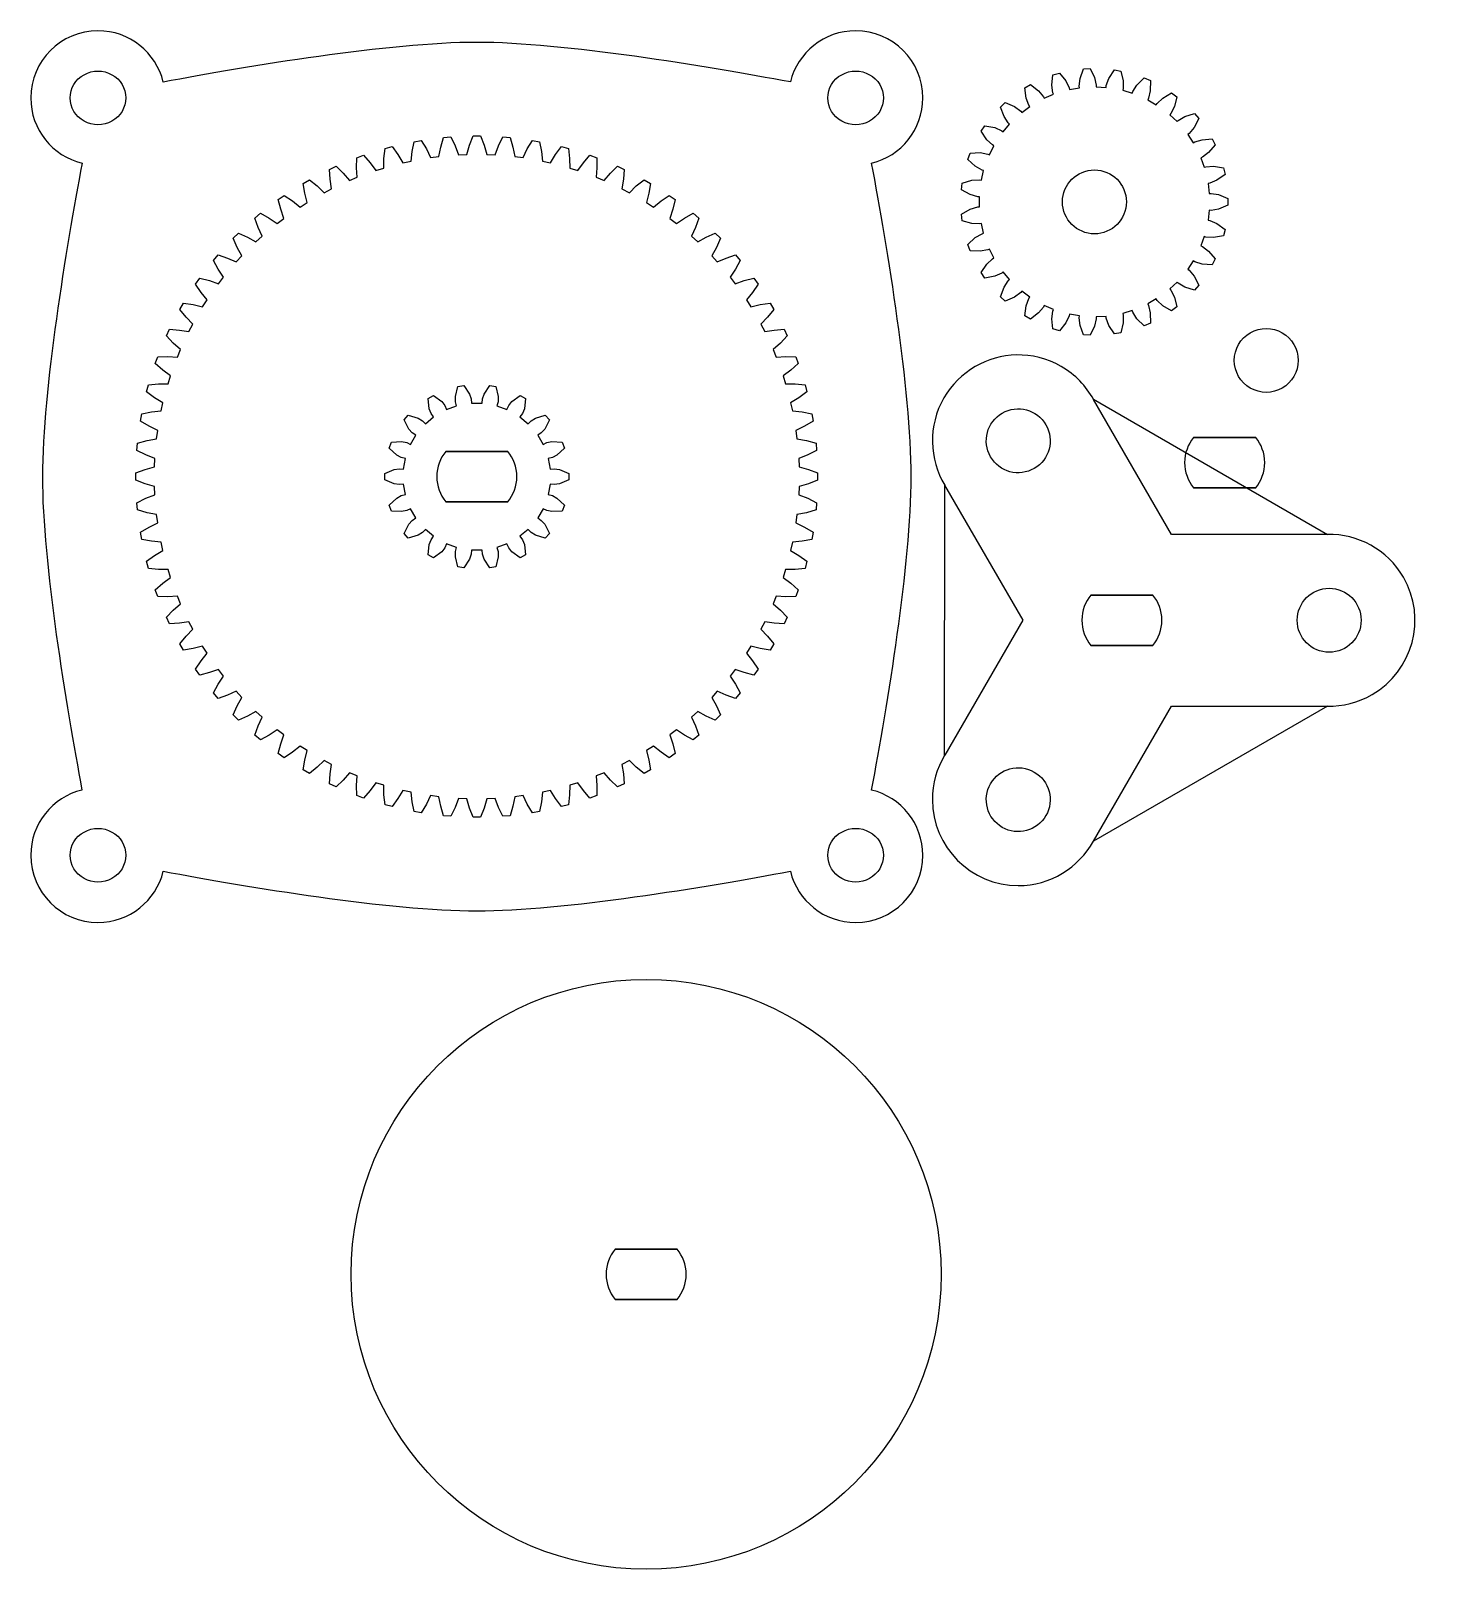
# Model space of a CAD drawing. Extents: x -3 to 117, y 130 to 262.
import ezdxf

# ---------------------------------------------------------------- set-up
doc = ezdxf.new("R2010")
doc.units = 0
doc.layers.add('Layer_1', color=7, linetype='CONTINUOUS')

msp = doc.modelspace()

# ---------------------------------------------------------------- linework, layer by layer
at = {"layer": 'Layer_1', "color": 7}
msp.add_lwpolyline([(2.972153, 262.039722), (2.972153, 262.039722)], dxfattribs=at)
for points in [[(98.339917, 248.071254), (98.48639, 248.081979), (99.138606, 247.970219), (99.943786, 247.637196), (99.943786, 247.062027), (99.138606, 246.729005), (98.48639, 246.617245), (98.339917, 246.62797), (98.240575, 245.778763), (98.385637, 245.755621), (98.994672, 245.496259), (99.701075, 244.986847), (99.56843, 244.427201), (98.708499, 244.28863), (98.047817, 244.330399), (97.907835, 244.374707), (97.615452, 243.571221), (97.751201, 243.515059), (98.284037, 243.122487), (98.853843, 242.463781), (98.59561, 241.949854), (97.72693, 242.013354), (97.093906, 242.206394), (96.967752, 242.281747), (96.497852, 241.567443), (96.61695, 241.481365), (97.044799, 240.97647), (97.44753, 240.204027), (97.077819, 239.763479), (96.247239, 240.025945), (95.675739, 240.359532), (95.570188, 240.461979), (94.948452, 239.875239), (95.044408, 239.764043), (95.34441, 239.174199), (95.558052, 238.329507), (95.096901, 237.986325), (94.349012, 238.433083), (93.869799, 238.889436), (93.790777, 239.013614), (93.050508, 238.586047), (93.118241, 238.455661), (93.274028, 237.812476), (93.287292, 236.941539), (92.759255, 236.713785), (92.134697, 237.320845), (91.773735, 237.875694), (91.725475, 238.014547), (90.906466, 237.769296), (90.942308, 237.626774), (90.945695, 236.964963), (90.757452, 236.114345), (90.191032, 236.014439), (89.72339, 236.749345), (89.500152, 237.372492), (89.485195, 237.518683), (88.631755, 237.469012), (88.634012, 237.321974), (88.484435, 236.677379), (88.105128, 235.893083), (87.531088, 235.926385), (87.245479, 236.749345), (87.171819, 237.407205), (87.19101, 237.552832), (86.349141, 237.701281), (86.31725, 237.557912), (86.023175, 236.964963), (85.473406, 236.289323), (84.922508, 236.454141), (84.834172, 237.320845), (84.914323, 237.977859), (84.966535, 238.115301), (84.181675, 238.453967), (84.11761, 238.321605), (83.694841, 237.812476), (83.003961, 237.281899), (82.505839, 237.569483), (82.619857, 238.433083), (82.849303, 239.053972), (82.931995, 239.175327), (82.246195, 239.685867), (82.153343, 239.57185), (81.624459, 239.174199), (80.829721, 238.817187), (80.411468, 239.211734), (80.72163, 240.025945), (81.087955, 240.577125), (81.196328, 240.676185), (80.646841, 241.331223), (80.530283, 241.241759), (79.92407, 240.97647), (79.068372, 240.812499), (78.752283, 241.292841), (79.241939, 242.013354), (79.725668, 242.465192), (79.853797, 242.536876), (79.470257, 243.300852), (79.336201, 243.240739), (78.684832, 243.122487), (77.814741, 243.160023), (77.618032, 243.700479), (78.26037, 244.28863), (78.835257, 244.616854), (78.97665, 244.65693), (78.779377, 245.488921), (78.635161, 245.461263), (77.974197, 245.496259), (77.135997, 245.733607), (77.069392, 246.304825), (77.830263, 246.729005), (78.465263, 246.915836), (78.612019, 246.922045), (78.612019, 247.777179), (78.465263, 247.783387), (77.830263, 247.970219), (77.069392, 248.394399), (77.135997, 248.965616), (77.974197, 249.202965), (78.635161, 249.237961), (78.779377, 249.210303), (78.97665, 250.042294), (78.835257, 250.08237), (78.26037, 250.410594), (77.618032, 250.998745), (77.814741, 251.539201), (78.684832, 251.576736), (79.336201, 251.458485), (79.470257, 251.398372), (79.853797, 252.162347), (79.725668, 252.234032), (79.241939, 252.68587), (78.752283, 253.406383), (79.068372, 253.886725), (79.92407, 253.722754), (80.530283, 253.457465), (80.646841, 253.368001), (81.196328, 254.023039), (81.087955, 254.122099), (80.72163, 254.673279), (80.411468, 255.48749), (80.829721, 255.882036), (81.624459, 255.525025), (82.153343, 255.127374), (82.246195, 255.013356), (82.931995, 255.523896), (82.849303, 255.645252), (82.619857, 256.266141), (82.505839, 257.129741), (83.003961, 257.417325), (83.694841, 256.886747), (84.11761, 256.377619), (84.181675, 256.245256), (84.966535, 256.583923), (84.914323, 256.721365), (84.834172, 257.378379), (84.922508, 258.245083), (85.473406, 258.409901), (86.023175, 257.734261), (86.31725, 257.141312), (86.349141, 256.997943), (87.19101, 257.146392), (87.171819, 257.292019), (87.245479, 257.949879), (87.531088, 258.772839), (88.105128, 258.806141), (88.484435, 258.021845), (88.634012, 257.37725), (88.631755, 257.230212), (89.485195, 257.180541), (89.500152, 257.326732), (89.72339, 257.949879), (90.191032, 258.684785), (90.757452, 258.584879), (90.945695, 257.734261), (90.942308, 257.07245), (90.906466, 256.929927), (91.725475, 256.684676), (91.773735, 256.82353), (92.134697, 257.378379), (92.759255, 257.985439), (93.287292, 257.757685), (93.274028, 256.886747), (93.118241, 256.243563), (93.050508, 256.113176), (93.790777, 255.68561), (93.869799, 255.809787), (94.349012, 256.266141), (95.096901, 256.712899), (95.558052, 256.369716), (95.34441, 255.525025), (95.044408, 254.935181), (94.948452, 254.823985), (95.570188, 254.237245), (95.675739, 254.339692), (96.247239, 254.673279), (97.077819, 254.935745), (97.44753, 254.495196), (97.044799, 253.722754), (96.61695, 253.217859), (96.497852, 253.131781), (96.967752, 252.417476), (97.093906, 252.49283), (97.72693, 252.68587), (98.59561, 252.74937), (98.853843, 252.235443), (98.284037, 251.576736), (97.751201, 251.184165), (97.615452, 251.128003), (97.907835, 250.324516), (98.047817, 250.368825), (98.708499, 250.410594), (99.56843, 250.272023), (99.701075, 249.712376), (98.994672, 249.202965), (98.385637, 248.943603), (98.240575, 248.920461), (98.339917, 248.071254)], [(5.355896, 256.271158), (5.355896, 256.271158)], [(70.374413, 256.271156), (70.374413, 256.271156)], [(63.135166, 224.612234), (63.932161, 224.382787), (64.727746, 224.076012), (64.727746, 223.447785), (63.932161, 223.141009), (63.135166, 222.911563), (63.104121, 222.198669), (63.877975, 221.900643), (64.643643, 221.525569), (64.588892, 220.899883), (63.769601, 220.663663), (62.955955, 220.504207), (62.862821, 219.796958), (63.607606, 219.432609), (64.337715, 218.992343), (64.228777, 218.373712), (63.391988, 218.209741), (62.567335, 218.121969), (62.412959, 217.425445), (63.123312, 216.997596), (63.812217, 216.495241), (63.649657, 215.888463), (62.801861, 215.798152), (61.972692, 215.782629), (61.758203, 215.102192), (62.428481, 214.613947), (63.071101, 214.053454), (62.85633, 213.463327), (62.003737, 213.447241), (61.176543, 213.503967), (60.903352, 212.844696), (61.528757, 212.300007), (62.120012, 211.685609), (61.854723, 211.116367), (61.003823, 211.174505), (60.184532, 211.303198), (59.855179, 210.670456), (60.43063, 210.073274), (60.966288, 209.409769), (60.652175, 208.865927), (59.809741, 208.998007), (59.004843, 209.197538), (58.621586, 208.595841), (59.142568, 207.950681), (59.618395, 207.242867), (59.257997, 206.728658), (58.430239, 206.933552), (57.645943, 207.202509), (57.211603, 206.636654), (57.674448, 205.948596), (58.086775, 205.202118), (57.682915, 204.720929), (56.876323, 204.997225), (56.118275, 205.333634), (55.636239, 204.807572), (56.037559, 204.081696), (56.382999, 203.302198), (55.939063, 202.858263), (55.159566, 203.203703), (54.43369, 203.605023), (53.907628, 203.122987), (54.244037, 202.364938), (54.520332, 201.558347), (54.039143, 201.154487), (53.292666, 201.566814), (52.604608, 202.029658), (52.038752, 201.595318), (52.30771, 200.811023), (52.512603, 199.983265), (51.998395, 199.622867), (51.290581, 200.098694), (50.645421, 200.619676), (50.043723, 200.236418), (50.243255, 199.431521), (50.375335, 198.589087), (49.831492, 198.274974), (49.167988, 198.810632), (48.570806, 199.386083), (47.938063, 199.056729), (48.066757, 198.237438), (48.124895, 197.386538), (47.555652, 197.121249), (46.941255, 197.712505), (46.396566, 198.337909), (45.737295, 198.064718), (45.794021, 197.237525), (45.777935, 196.384932), (45.187808, 196.170161), (44.627315, 196.812781), (44.13907, 197.483058), (43.458632, 197.268569), (43.44311, 196.439401), (43.352799, 195.591605), (42.746021, 195.429045), (42.243666, 196.117949), (41.815817, 196.828303), (41.119292, 196.673927), (41.031521, 195.849274), (40.86755, 195.012485), (40.248919, 194.903547), (39.808652, 195.633656), (39.444303, 196.378441), (38.737055, 196.285307), (38.577599, 195.471661), (38.341379, 194.652369), (37.715692, 194.597618), (37.340619, 195.363287), (37.042592, 196.137141), (36.329699, 196.106096), (36.100252, 195.309101), (35.793477, 194.513516), (35.16525, 194.513516), (34.858475, 195.309101), (34.629028, 196.106096), (33.916135, 196.137141), (33.618108, 195.363287), (33.243035, 194.597618), (32.617348, 194.652369), (32.381128, 195.471661), (32.221672, 196.285307), (31.514423, 196.378441), (31.150075, 195.633656), (30.709808, 194.903547), (30.091177, 195.012485), (29.927206, 195.849274), (29.839435, 196.673927), (29.14291, 196.828303), (28.715061, 196.117949), (28.212706, 195.429045), (27.605928, 195.591605), (27.515617, 196.439401), (27.500095, 197.268569), (26.819657, 197.483058), (26.331412, 196.812781), (25.770919, 196.170161), (25.180792, 196.384932), (25.164706, 197.237525), (25.221432, 198.064718), (24.562161, 198.337909), (24.017472, 197.712505), (23.403075, 197.121249), (22.833832, 197.386538), (22.89197, 198.237438), (23.020663, 199.056729), (22.387921, 199.386083), (21.790739, 198.810632), (21.127235, 198.274974), (20.583392, 198.589087), (20.715472, 199.431521), (20.915003, 200.236418), (20.313306, 200.619676), (19.668146, 200.098694), (18.960332, 199.622867), (18.446123, 199.983265), (18.651017, 200.811023), (18.919975, 201.595318), (18.354119, 202.029658), (17.666061, 201.566814), (16.919583, 201.154487), (16.438395, 201.558347), (16.71469, 202.364938), (17.051099, 203.122987), (16.525037, 203.605023), (15.799161, 203.203703), (15.019663, 202.858263), (14.575728, 203.302198), (14.921168, 204.081696), (15.322488, 204.807572), (14.840452, 205.333634), (14.082403, 204.997225), (13.275812, 204.720929), (12.871952, 205.202118), (13.284279, 205.948596), (13.747123, 206.636654), (13.312783, 207.202509), (12.528488, 206.933552), (11.70073, 206.728658), (11.340332, 207.242867), (11.816159, 207.950681), (12.337141, 208.595841), (11.953883, 209.197538), (11.148986, 208.998007), (10.306552, 208.865927), (9.992439, 209.409769), (10.528097, 210.073274), (11.103548, 210.670456), (10.774195, 211.303198), (9.954903, 211.174505), (9.104003, 211.116367), (8.838715, 211.685609), (9.42997, 212.300007), (10.055375, 212.844696), (9.782183, 213.503967), (8.95499, 213.447241), (8.102397, 213.463327), (7.887626, 214.053454), (8.530246, 214.613947), (9.200523, 215.102192), (8.986035, 215.782629), (8.156866, 215.798152), (7.30907, 215.888463), (7.14651, 216.495241), (7.835415, 216.997596), (8.545768, 217.425445), (8.391392, 218.121969), (7.566739, 218.209741), (6.72995, 218.373712), (6.621012, 218.992343), (7.351121, 219.432609), (8.095906, 219.796958), (8.002772, 220.504207), (7.189126, 220.663663), (6.369835, 220.899883), (6.315083, 221.525569), (7.080752, 221.900643), (7.854606, 222.198669), (7.823561, 222.911563), (7.026566, 223.141009), (6.230981, 223.447785), (6.230981, 224.076012), (7.026566, 224.382787), (7.823561, 224.612234), (7.854606, 225.325127), (7.080752, 225.623154), (6.315083, 225.998227), (6.369835, 226.623914), (7.189126, 226.860134), (8.002772, 227.019589), (8.095906, 227.726838), (7.351121, 228.091187), (6.621012, 228.531454), (6.72995, 229.150085), (7.566739, 229.314056), (8.391392, 229.401827), (8.545768, 230.098352), (7.835415, 230.526201), (7.14651, 231.028556), (7.30907, 231.635334), (8.156866, 231.725645), (8.986035, 231.741167), (9.200523, 232.421605), (8.530246, 232.909849), (7.887626, 233.470343), (8.102397, 234.060469), (8.95499, 234.076556), (9.782183, 234.019829), (10.055375, 234.679101), (9.42997, 235.223789), (8.838715, 235.838187), (9.104003, 236.407429), (9.954903, 236.349292), (10.774195, 236.220598), (11.103548, 236.853341), (10.528097, 237.450523), (9.992439, 238.114027), (10.306552, 238.657869), (11.148986, 238.525789), (11.953883, 238.326258), (12.337141, 238.927956), (11.816159, 239.573116), (11.340332, 240.280929), (11.70073, 240.795138), (12.528488, 240.590245), (13.312783, 240.321287), (13.747123, 240.887143), (13.284279, 241.575201), (12.871952, 242.321678), (13.275812, 242.802867), (14.082403, 242.526572), (14.840452, 242.190163), (15.322488, 242.716225), (14.921168, 243.442101), (14.575728, 244.221598), (15.019663, 244.665534), (15.799161, 244.320094), (16.525037, 243.918774), (17.051099, 244.400809), (16.71469, 245.158858), (16.438395, 245.965449), (16.919583, 246.369309), (17.666061, 245.956983), (18.354119, 245.494138), (18.919975, 245.928478), (18.651017, 246.712774), (18.446123, 247.540532), (18.960332, 247.900929), (19.668146, 247.425103), (20.313306, 246.904121), (20.915003, 247.287378), (20.715472, 248.092276), (20.583392, 248.934709), (21.127235, 249.248823), (21.790739, 248.713165), (22.387921, 248.137714), (23.020663, 248.467067), (22.89197, 249.286358), (22.833832, 250.137258), (23.403075, 250.402547), (24.017472, 249.811292), (24.562161, 249.185887), (25.221432, 249.459078), (25.164706, 250.286272), (25.180792, 251.138865), (25.770919, 251.353636), (26.331412, 250.711016), (26.819657, 250.040738), (27.500095, 250.255227), (27.515617, 251.084396), (27.605928, 251.932192), (28.212706, 252.094752), (28.715061, 251.405847), (29.14291, 250.695494), (29.839435, 250.849869), (29.927206, 251.674523), (30.091177, 252.511312), (30.709808, 252.620249), (31.150075, 251.890141), (31.514423, 251.145356), (32.221672, 251.238489), (32.381128, 252.052136), (32.617348, 252.871427), (33.243035, 252.926178), (33.618108, 252.160509), (33.916135, 251.386656), (34.629028, 251.417701), (34.858475, 252.214696), (35.16525, 253.010281), (35.793477, 253.010281), (36.100252, 252.214696), (36.329699, 251.417701), (37.042592, 251.386656), (37.340619, 252.160509), (37.715692, 252.926178), (38.341379, 252.871427), (38.577599, 252.052136), (38.737055, 251.238489), (39.444303, 251.145356), (39.808652, 251.890141), (40.248919, 252.620249), (40.86755, 252.511312), (41.031521, 251.674523), (41.119292, 250.849869), (41.815817, 250.695494), (42.243666, 251.405847), (42.746021, 252.094752), (43.352799, 251.932192), (43.44311, 251.084396), (43.458632, 250.255227), (44.13907, 250.040738), (44.627315, 250.711016), (45.187808, 251.353636), (45.777935, 251.138865), (45.794021, 250.286272), (45.737295, 249.459078), (46.396566, 249.185887), (46.941255, 249.811292), (47.555652, 250.402547), (48.124895, 250.137258), (48.066757, 249.286358), (47.938063, 248.467067), (48.570806, 248.137714), (49.167988, 248.713165), (49.831492, 249.248823), (50.375335, 248.934709), (50.243255, 248.092276), (50.043723, 247.287378), (50.645421, 246.904121), (51.290581, 247.425103), (51.998395, 247.900929), (52.512603, 247.540532), (52.30771, 246.712774), (52.038752, 245.928478), (52.604608, 245.494138), (53.292666, 245.956983), (54.039143, 246.369309), (54.520332, 245.965449), (54.244037, 245.158858), (53.907628, 244.400809), (54.43369, 243.918774), (55.159566, 244.320094), (55.939063, 244.665534), (56.382999, 244.221598), (56.037559, 243.442101), (55.636239, 242.716225), (56.118275, 242.190163), (56.876323, 242.526572), (57.682915, 242.802867), (58.086775, 242.321678), (57.674448, 241.575201), (57.211603, 240.887143), (57.645943, 240.321287), (58.430239, 240.590245), (59.257997, 240.795138), (59.618395, 240.280929), (59.142568, 239.573116), (58.621586, 238.927956), (59.004843, 238.326258), (59.809741, 238.525789), (60.652175, 238.657869), (60.966288, 238.114027), (60.43063, 237.450523), (59.855179, 236.853341), (60.184532, 236.220598), (61.003823, 236.349292), (61.854723, 236.407429), (62.120012, 235.838187), (61.528757, 235.223789), (60.903352, 234.679101), (61.176543, 234.019829), (62.003737, 234.076556), (62.85633, 234.060469), (63.071101, 233.470343), (62.428481, 232.909849), (61.758203, 232.421605), (61.972692, 231.741167), (62.801861, 231.725645), (63.649657, 231.635334), (63.812217, 231.028556), (63.123312, 230.526201), (62.412959, 230.098352), (62.567335, 229.401827), (63.391988, 229.314056), (64.228777, 229.150085), (64.337715, 228.531454), (63.607606, 228.091187), (62.862821, 227.726838), (62.955955, 227.019589), (63.769601, 226.860134), (64.588892, 226.623914), (64.643643, 225.998227), (63.877975, 225.623154), (63.104121, 225.325127), (63.135166, 224.612234)], [(91.228134, 247.349616), (91.228134, 247.349616)], [(81.791477, 234.204959), (81.791477, 234.204945)], [(105.970702, 233.741091), (105.970702, 233.741091)], [(41.770661, 224.40706), (42.130212, 224.443749), (42.567092, 224.381942), (43.380175, 224.031422), (43.380175, 223.492377), (42.567092, 223.141857), (42.130212, 223.080051), (41.770661, 223.11674), (41.61177, 222.216169), (41.96229, 222.127833), (42.351757, 221.9204), (42.995788, 221.312775), (42.811497, 220.806469), (41.927577, 220.755104), (41.496059, 220.846262), (41.170657, 221.004024), (40.713457, 220.212109), (41.012612, 220.009191), (41.307535, 219.680966), (41.704903, 218.889615), (41.358617, 218.477006), (40.510257, 218.731006), (40.13603, 218.964404), (39.884288, 219.223766), (39.18353, 218.635897), (39.395479, 218.342951), (39.560297, 217.933729), (39.663026, 217.054324), (39.196512, 216.784802), (38.486159, 217.313686), (38.214379, 217.661102), (38.066495, 217.99102), (37.207128, 217.678035), (37.305906, 217.330337), (37.320863, 216.889506), (37.116535, 216.027882), (36.585957, 215.934466), (36.099406, 216.674171), (35.96281, 217.093553), (35.936563, 217.454233), (35.022163, 217.454233), (34.995917, 217.093553), (34.859321, 216.674171), (34.37277, 215.934466), (33.842192, 216.027882), (33.637863, 216.889506), (33.652821, 217.330337), (33.751599, 217.678035), (32.892232, 217.99102), (32.744348, 217.661102), (32.472568, 217.313686), (31.762215, 216.784802), (31.295701, 217.054324), (31.39843, 217.933729), (31.563248, 218.342951), (31.775197, 218.635897), (31.074439, 219.223766), (30.822697, 218.964404), (30.44847, 218.731006), (29.60011, 218.477006), (29.253823, 218.889615), (29.651192, 219.680966), (29.946115, 220.009191), (30.24527, 220.212109), (29.78807, 221.004024), (29.462668, 220.846262), (29.03115, 220.755104), (28.14723, 220.806469), (27.962939, 221.312775), (28.60697, 221.9204), (28.996437, 222.127833), (29.346957, 222.216169), (29.188066, 223.11674), (28.828515, 223.080051), (28.391635, 223.141857), (27.578552, 223.492377), (27.578552, 224.031422), (28.391635, 224.381942), (28.828515, 224.443749), (29.188066, 224.40706), (29.346957, 225.307631), (28.996437, 225.395966), (28.60697, 225.6034), (27.962939, 226.211024), (28.14723, 226.717331), (29.03115, 226.768695), (29.462668, 226.677537), (29.78807, 226.519775), (30.24527, 227.311691), (29.946115, 227.514609), (29.651192, 227.842833), (29.253823, 228.634184), (29.60011, 229.046793), (30.44847, 228.792793), (30.822697, 228.559395), (31.074439, 228.300033), (31.775197, 228.887902), (31.563248, 229.180849), (31.39843, 229.590071), (31.295701, 230.469475), (31.762215, 230.738997), (32.472568, 230.210113), (32.744348, 229.862697), (32.892232, 229.53278), (33.751599, 229.845764), (33.652821, 230.193462), (33.637863, 230.634293), (33.842192, 231.495917), (34.37277, 231.589333), (34.859321, 230.849629), (34.995917, 230.430246), (35.022163, 230.069566), (35.936563, 230.069566), (35.96281, 230.430246), (36.099406, 230.849629), (36.585957, 231.589333), (37.116535, 231.495917), (37.320863, 230.634293), (37.305906, 230.193462), (37.207128, 229.845764), (38.066495, 229.53278), (38.214379, 229.862697), (38.486159, 230.210113), (39.196512, 230.738997), (39.663026, 230.469475), (39.560297, 229.590071), (39.395479, 229.180849), (39.18353, 228.887902), (39.884288, 228.300033), (40.13603, 228.559395), (40.510257, 228.792793), (41.358617, 229.046793), (41.704903, 228.634184), (41.307535, 227.842833), (41.012612, 227.514609), (40.713457, 227.311691), (41.170657, 226.519775), (41.496059, 226.677537), (41.927577, 226.768695), (42.811497, 226.717331), (42.995788, 226.211024), (42.351757, 225.6034), (41.96229, 225.395966), (41.61177, 225.307631), (41.770661, 224.40706)], [(108.487921, 218.797404), (108.487921, 218.806209), (95.091185, 218.806209), (88.406046, 230.38614), (88.397241, 230.403779)], [(80.573008, 229.212527), (80.573008, 229.212527)], [(38.147244, 225.918258), (32.811483, 225.918258), (32.811483, 225.918258)], [(102.326282, 227.116376), (96.990521, 227.116376), (96.990521, 227.116376)], [(75.635505, 223.039529), (75.626685, 223.030723), (82.329463, 211.433154), (75.635505, 199.844404), (75.626685, 199.826765)], [(96.990521, 222.803668), (102.326282, 222.803668)], [(32.811483, 221.60555), (38.147244, 221.60555)], [(93.506846, 213.588065), (88.171085, 213.588065), (88.171085, 213.588065)], [(111.36996, 211.431706), (111.36996, 211.431706)], [(88.171085, 209.275356), (93.506846, 209.275356)], [(88.388421, 192.462529), (88.397227, 192.453724), (95.100005, 204.060112), (108.470282, 204.060112), (108.487921, 204.060112)], [(80.573011, 193.650883), (80.573011, 193.650883)], [(5.355896, 191.25264), (5.355896, 191.25264)], [(70.374413, 191.25264), (70.374413, 191.25264)], [(52.680713, 157.433705), (47.344952, 157.433705), (47.344952, 157.433705)], [(75.330974, 155.277352), (75.330974, 155.277352)], [(47.344952, 153.120996), (52.680713, 153.120996)]]:
    msp.add_lwpolyline(points, close=True, dxfattribs=at)
for points in [[(2.972153, 262.039722), (-0.213076, 262.039722), (-2.795764, 259.457033), (-2.795764, 256.271806)], [(8.5725, 257.638819), (7.957782, 260.162961), (5.685511, 262.039722), (2.972153, 262.039722)], [(67.989097, 262.039722), (65.278934, 262.039722), (63.006647, 260.167279), (62.38875, 257.647639)], [(73.757014, 256.271806), (73.757014, 259.457033), (71.174325, 262.039722), (67.989097, 262.039722)], [(35.480625, 261.043125), (28.020939, 261.043125), (15.783298, 258.981895), (8.5725, 257.638819)], [(62.38875, 257.647639), (55.176657, 258.98986), (42.938821, 261.043125), (35.480625, 261.043125)], [(0.584314, 256.271158), (0.584314, 257.095992), (1.039043, 257.858171), (1.77721, 258.270589)], [(1.77721, 258.270589), (2.515376, 258.683006), (3.424834, 258.683006), (4.163001, 258.270589)], [(4.163001, 258.270589), (4.901167, 257.858171), (5.355896, 257.095992), (5.355896, 256.271158)], [(65.602831, 256.271156), (65.602831, 257.095991), (66.05756, 257.85817), (66.795726, 258.270587)], [(66.795726, 258.270587), (67.533893, 258.683005), (68.443351, 258.683005), (69.181517, 258.270587)], [(69.181517, 258.270587), (69.919683, 257.85817), (70.374413, 257.095991), (70.374413, 256.271156)], [(-2.795764, 256.271806), (-2.795764, 253.556455), (-0.921811, 251.284185), (1.605139, 250.671458)], [(1.77721, 254.271726), (1.039043, 254.684144), (0.584314, 255.446323), (0.584314, 256.271158)], [(5.355896, 256.271158), (5.355896, 255.446323), (4.901167, 254.684144), (4.163001, 254.271726)], [(66.795726, 254.271725), (66.05756, 254.684142), (65.602831, 255.446321), (65.602831, 256.271156)], [(70.374413, 256.271156), (70.374413, 255.446321), (69.919683, 254.684142), (69.181517, 254.271725)], [(69.364931, 250.671458), (71.884571, 251.289356), (73.757014, 253.561642), (73.757014, 256.271806)], [(4.163001, 254.271726), (3.424834, 253.859309), (2.515376, 253.859309), (1.77721, 254.271726)], [(69.181517, 254.271725), (68.443351, 253.859308), (67.533893, 253.859308), (66.795726, 254.271725)], [(1.605139, 250.671458), (0.262099, 243.461533), (-1.799167, 231.225114), (-1.799167, 223.763333)], [(72.760417, 223.763333), (72.760417, 231.22153), (70.707151, 243.459365), (69.364931, 250.671458)], [(85.740735, 247.349616), (85.740735, 248.864918), (86.96913, 250.093316), (88.484435, 250.093316)], [(88.484435, 250.093316), (89.999736, 250.093316), (91.228134, 248.864918), (91.228134, 247.349616)], [(88.484435, 244.605917), (86.96913, 244.605917), (85.740735, 245.834311), (85.740735, 247.349616)], [(91.228134, 247.349616), (91.228134, 245.834311), (89.999736, 244.605917), (88.484435, 244.605917)], [(101.85462, 236.118743), (102.703794, 236.609268), (103.750211, 236.609268), (104.599386, 236.118743)], [(100.483303, 233.741091), (100.482643, 234.72176), (101.005445, 235.628218), (101.85462, 236.118743)], [(104.599386, 236.118743), (105.44856, 235.628218), (105.971362, 234.72176), (105.970702, 233.741091)], [(81.791477, 234.204945), (79.301523, 234.148746), (76.900325, 232.831361), (75.564949, 230.518418)], [(85.636755, 233.217182), (84.425214, 233.916667), (83.095738, 234.234395), (81.791477, 234.204959)], [(88.397241, 230.403779), (87.770874, 231.540559), (86.842789, 232.520877), (85.636755, 233.217182)], [(101.85462, 231.363438), (101.005445, 231.853964), (100.482643, 232.760422), (100.483303, 233.741091)], [(105.970702, 233.741091), (105.971362, 232.760422), (105.44856, 231.853964), (104.599386, 231.363438)], [(104.599386, 231.363438), (103.750211, 230.872913), (102.703794, 230.872913), (101.85462, 231.363438)], [(75.564949, 230.518418), (74.176839, 228.114141), (74.299693, 225.261492), (75.635505, 223.039529)], [(80.573008, 229.212527), (81.8853, 229.970179), (83.56332, 229.520553), (84.320971, 228.208263)], [(79.568744, 225.464563), (78.811093, 226.776853), (79.260718, 228.454876), (80.573008, 229.212527)], [(84.320971, 228.208263), (85.078623, 226.895971), (84.629, 225.217952), (83.316707, 224.4603)], [(32.811483, 225.918258), (32.333799, 225.328405), (32.044191, 224.584462), (32.044191, 223.766314)], [(38.914536, 223.766314), (38.914536, 224.584462), (38.624928, 225.328405), (38.147244, 225.918258)], [(96.990521, 227.116376), (96.512837, 226.526523), (96.223229, 225.78258), (96.223229, 224.964432)], [(103.093574, 224.964432), (103.093574, 225.78258), (102.803966, 226.526523), (102.326282, 227.116376)], [(83.316707, 224.4603), (82.004417, 223.702649), (80.326396, 224.152271), (79.568744, 225.464563)], [(96.223229, 224.964432), (96.223229, 224.146283), (96.512837, 223.393521), (96.990521, 222.803668)], [(102.326282, 222.803668), (102.803966, 223.393521), (103.093574, 224.146283), (103.093574, 224.964432)], [(-1.799167, 223.763333), (-1.799167, 216.305137), (0.2541, 204.067301), (1.596319, 196.855208)], [(32.044191, 223.766314), (32.044191, 222.948165), (32.333799, 222.195403), (32.811483, 221.60555)], [(38.147244, 221.60555), (38.624928, 222.195403), (38.914536, 222.948165), (38.914536, 223.766314)], [(69.364931, 196.855208), (70.707151, 204.067301), (72.760417, 216.305137), (72.760417, 223.763333)], [(115.005491, 215.119696), (113.617381, 217.523972), (111.080104, 218.843268), (108.487921, 218.797404)], [(105.882561, 211.431706), (105.882561, 212.947007), (107.110956, 214.175405), (108.626261, 214.175405)], [(108.626261, 214.175405), (110.141563, 214.175405), (111.36996, 212.947007), (111.36996, 211.431706)], [(112.306741, 205.04789), (115.831222, 207.082752), (117.040352, 211.595214), (115.005491, 215.119696)], [(88.171085, 213.588065), (87.693401, 212.998212), (87.403793, 212.254268), (87.403793, 211.43612)], [(94.274138, 211.43612), (94.274138, 212.254268), (93.98453, 212.998212), (93.506846, 213.588065)], [(87.403793, 211.43612), (87.403793, 210.617972), (87.693401, 209.865209), (88.171085, 209.275356)], [(93.506846, 209.275356), (93.98453, 209.865209), (94.274138, 210.617972), (94.274138, 211.43612)], [(108.626261, 208.688006), (107.110956, 208.688006), (105.882561, 209.916401), (105.882561, 211.431706)], [(111.36996, 211.431706), (111.36996, 209.916401), (110.141563, 208.688006), (108.626261, 208.688006)], [(108.487921, 204.060112), (109.785585, 204.034176), (111.100706, 204.351586), (112.306741, 205.04789)], [(75.626685, 199.826765), (74.955388, 198.715924), (74.577171, 197.418193), (74.577171, 196.025584)], [(79.568747, 197.398846), (80.3264, 198.711138), (82.004418, 199.160762), (83.31671, 198.40311)], [(83.31671, 198.40311), (84.629, 197.645459), (85.078626, 195.967439), (84.320974, 194.655146)], [(1.596319, 196.855208), (-0.926732, 196.239718), (-2.795764, 193.967446), (-2.795764, 191.254861)], [(73.757014, 191.254861), (73.757014, 193.965162), (71.884766, 196.237449), (69.364931, 196.855208)], [(80.573011, 193.650883), (79.260718, 194.408535), (78.811096, 196.086556), (79.568747, 197.398846)], [(74.577171, 196.025584), (74.57717, 191.955864), (77.880504, 188.652526), (81.950227, 188.652529)], [(84.320974, 194.655146), (83.563323, 193.342856), (81.885301, 192.893232), (80.573011, 193.650883)], [(0.584314, 191.25264), (0.584314, 192.077475), (1.039044, 192.839654), (1.77721, 193.252071)], [(1.77721, 193.252071), (2.515376, 193.664489), (3.424835, 193.664489), (4.163001, 193.252071)], [(4.163001, 193.252071), (4.901167, 192.839654), (5.355896, 192.077475), (5.355896, 191.25264)], [(65.602831, 191.25264), (65.602831, 192.077475), (66.05756, 192.839654), (66.795726, 193.252071)], [(66.795726, 193.252071), (67.533893, 193.664489), (68.443351, 193.664489), (69.181517, 193.252071)], [(69.181517, 193.252071), (69.919683, 192.839654), (70.374413, 192.077475), (70.374413, 191.25264)], [(81.950227, 188.652529), (84.726447, 188.652529), (87.13205, 190.194701), (88.388421, 192.462529)], [(-2.795764, 191.254861), (-2.795764, 188.069633), (-0.213076, 185.486944), (2.972153, 185.486944)], [(1.77721, 189.253209), (1.039044, 189.665627), (0.584314, 190.427805), (0.584314, 191.25264)], [(5.355896, 191.25264), (5.355896, 190.427805), (4.901167, 189.665627), (4.163001, 189.253209)], [(66.795726, 189.253209), (66.05756, 189.665627), (65.602831, 190.427805), (65.602831, 191.25264)], [(67.989097, 185.486944), (71.174325, 185.486944), (73.757014, 188.069633), (73.757014, 191.254861)], [(70.374413, 191.25264), (70.374413, 190.427805), (69.919683, 189.665627), (69.181517, 189.253209)], [(4.163001, 189.253209), (3.424835, 188.840792), (2.515376, 188.840792), (1.77721, 189.253209)], [(2.972153, 185.486944), (5.684737, 185.486944), (7.957011, 187.355975), (8.5725, 189.879028)], [(8.5725, 189.879028), (15.784592, 188.536807), (28.02243, 186.483542), (35.480625, 186.483542)], [(35.480625, 186.483542), (42.938821, 186.483542), (55.176657, 188.536807), (62.38875, 189.879028)], [(62.38875, 189.879028), (63.004401, 187.356204), (65.276676, 185.486944), (67.989097, 185.486944)], [(69.181517, 189.253209), (68.443351, 188.840792), (67.533893, 188.840792), (66.795726, 189.253209)], [(24.694691, 155.277352), (24.694691, 169.260162), (36.029994, 180.595493), (50.012832, 180.595493)], [(50.012832, 180.595493), (63.995642, 180.595493), (75.330974, 169.260162), (75.330974, 155.277352)], [(47.344952, 157.433705), (46.867268, 156.843852), (46.57766, 156.099908), (46.57766, 155.28176)], [(53.448004, 155.28176), (53.448004, 156.099908), (53.158396, 156.843852), (52.680713, 157.433705)], [(50.012832, 129.959211), (36.029994, 129.959211), (24.694691, 141.294514), (24.694691, 155.277352)], [(46.57766, 155.28176), (46.57766, 154.463612), (46.867268, 153.710849), (47.344952, 153.120996)], [(75.330974, 155.277352), (75.330974, 141.294514), (63.995642, 129.959211), (50.012832, 129.959211)], [(52.680713, 153.120996), (53.158396, 153.710849), (53.448004, 154.463612), (53.448004, 155.28176)]]:
    msp.add_open_spline(points, degree=3, dxfattribs=at)

doc.saveas('drawing.dxf')
